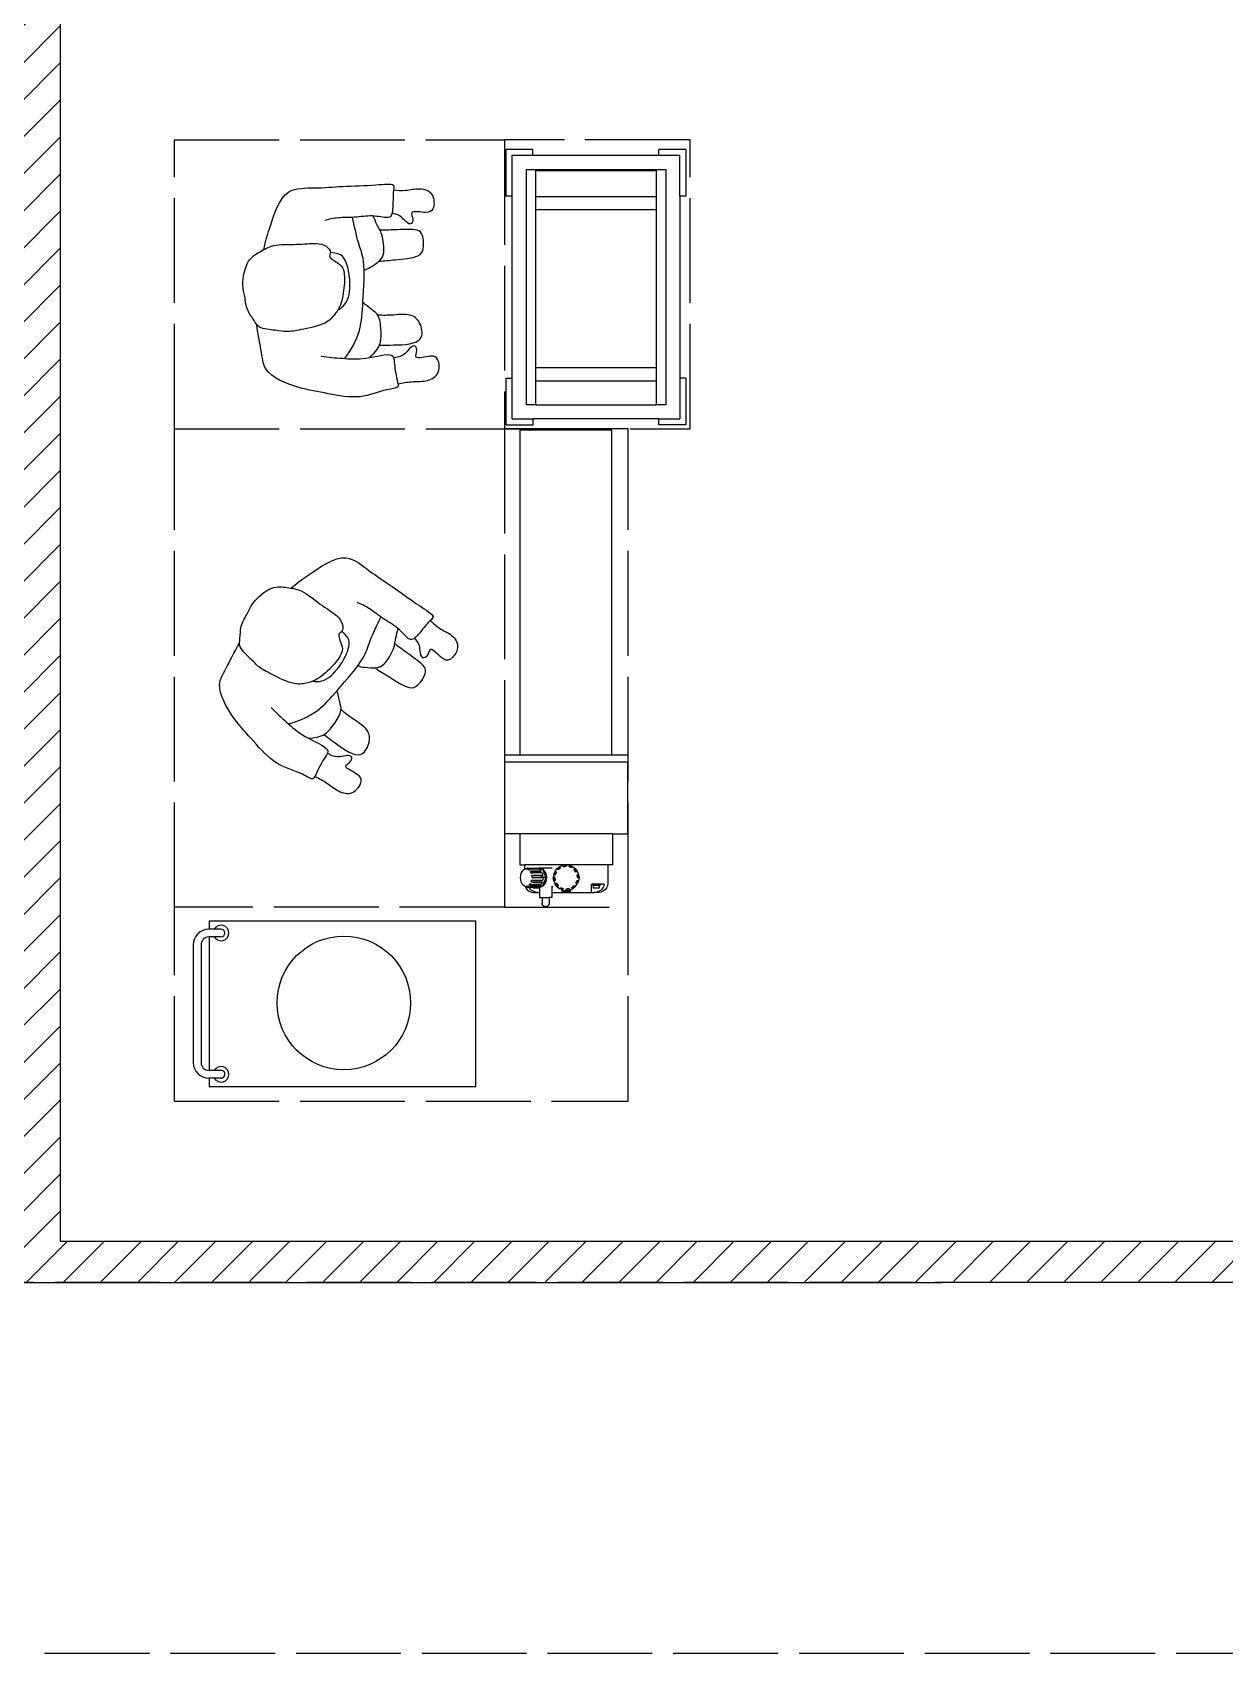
# Model space of a CAD drawing. Header units: millimetres. Extents: x -9564 to 78776, y -25260 to 24346.
# Drawn here: x 63986 to 66876, y -22708 to -18778 of the extents above; entities that cross this region are included whole.
import ezdxf

# ---------------------------------------------------------------- set-up
doc = ezdxf.new("R2010")
doc.units = ezdxf.units.MM
doc.header["$LTSCALE"] = 100
doc.linetypes.add('DASHED2', pattern=[0.762, 0.635, -0.127])
doc.linetypes.add('DASHEDX2', pattern=[3.048, 2.54, -0.508])
for name, color, linetype in [('Area circulacion', 50, 'DASHEDX2'), ('Area proceso', 90, 'DASHEDX2'), ('Maquinas', 200, 'Continuous'), ('MUROS', 7, 'Continuous'), ('Personal', 20, 'Continuous'), ('Transporte semielaborado', 30, 'Continuous')]:
    doc.layers.add(name, color=color, linetype=linetype)

# ---------------------------------------------------------------- blocks, each defined once
blk = doc.blocks.new('Bakery Trolley pl')
at = {"layer": 'Transporte semielaborado'}
for p, q in [((0.1804, 0.6253), (0.2371, 0.6253)), ((0.1804, 0.6253), (0.1804, 0.526)), ((0.2371, 0.6127), (0.2371, 0.6253)), ((0.5048, 0.6127), (0.5048, 0.6253)), ((0.5048, 0.6253), (0.5615, 0.6253)), ((0.5615, 0.526), (0.5615, 0.6253)), ((0.2371, 0.6127), (0.1929, 0.6127)), ((0.1929, 0.526), (0.1929, 0.6127)), ((0.5048, 0.6127), (0.2371, 0.6127)), ((0.5489, 0.6127), (0.5048, 0.6127)), ((0.5489, 0.526), (0.5489, 0.6127)), ((0.2229, 0.5827), (0.2229, 0.0827)), ((0.2429, 0.5827), (0.2229, 0.5827)), ((0.2429, 0.5827), (0.2429, 0.5798)), ((0.4989, 0.5827), (0.2429, 0.5827)), ((0.2429, 0.5798), (0.4989, 0.5798)), ((0.2429, 0.5798), (0.2429, 0.5245)), ((0.5189, 0.5827), (0.4989, 0.5827)), ((0.4989, 0.5798), (0.4989, 0.5827)), ((0.4989, 0.5245), (0.4989, 0.5798)), ((0.5189, 0.0827), (0.5189, 0.5827)), ((0.1804, 0.526), (0.1929, 0.526)), ((0.1929, 0.526), (0.1929, 0.1394)), ((0.2429, 0.5245), (0.4989, 0.5245)), ((0.2429, 0.5245), (0.2429, 0.4967)), ((0.4989, 0.4967), (0.4989, 0.5245)), ((0.5489, 0.526), (0.5615, 0.526)), ((0.5489, 0.1394), (0.5489, 0.526)), ((0.2429, 0.4967), (0.4989, 0.4967)), ((0.2429, 0.4967), (0.2429, 0.1615)), ((0.4989, 0.1615), (0.4989, 0.4967)), ((0.1804, 0.1394), (0.1929, 0.1394)), ((0.1804, 0.1394), (0.1804, 0.0402)), ((0.1929, 0.1394), (0.1929, 0.0527)), ((0.2429, 0.1615), (0.4989, 0.1615)), ((0.2429, 0.1615), (0.2429, 0.1325)), ((0.4989, 0.1325), (0.4989, 0.1615)), ((0.5615, 0.1394), (0.5489, 0.1394)), ((0.5489, 0.0527), (0.5489, 0.1394)), ((0.5615, 0.0402), (0.5615, 0.1394)), ((0.2429, 0.1325), (0.4989, 0.1325)), ((0.2429, 0.1325), (0.2429, 0.0827)), ((0.4989, 0.0827), (0.4989, 0.1325)), ((0.2229, 0.0827), (0.2429, 0.0827)), ((0.4989, 0.0827), (0.2429, 0.0827)), ((0.4989, 0.0827), (0.5189, 0.0827)), ((0.1804, 0.0402), (0.2371, 0.0402)), ((0.2371, 0.0527), (0.1929, 0.0527)), ((0.2371, 0.0402), (0.2371, 0.0527)), ((0.2371, 0.0527), (0.5048, 0.0527)), ((0.5048, 0.0527), (0.5048, 0.0402)), ((0.5489, 0.0527), (0.5048, 0.0527)), ((0.5615, 0.0402), (0.5048, 0.0402))]:
    blk.add_line(p, q, dxfattribs=at)
blk = doc.blocks.new('pa17-16')
for points, knots in [([(5.62, 2.5537), (5.6188, 2.5427), (5.6154, 2.5253), (5.6223, 2.4901), (5.6346, 2.4293), (5.661, 2.4064), (5.685, 2.3908), (5.7322, 2.3832), (5.7723, 2.3842), (5.7881, 2.3969), (5.8018, 2.4268), (5.8146, 2.4162), (5.8324, 2.4305), (5.8382, 2.4568), (5.8318, 2.5038), (5.8344, 2.5615), (5.8137, 2.5937), (5.7944, 2.6284), (5.7307, 2.6388), (5.7037, 2.6296), (5.6679, 2.626), (5.6442, 2.6055), (5.6228, 2.5961), (5.6214, 2.5667), (5.62, 2.5537)], [0, 0, 0, 0, 0.297584, 0.631064, 1.068635, 1.39533, 1.69617, 2.097861, 2.458938, 2.716293, 3.010442, 3.199165, 3.447293, 3.731671, 4.119196, 4.541864, 4.881702, 5.22714, 5.673063, 5.989311, 6.327668, 6.644571, 6.906626, 7.259736, 7.259736, 7.259736, 7.259736]), ([(5.5575, 2.4391), (5.5549, 2.4218), (5.5525, 2.3852), (5.5491, 2.3329), (5.5712, 2.2599), (5.5431, 2.2589), (5.5029, 2.2526), (5.4793, 2.2435), (5.4785, 2.2813), (5.4499, 2.3438), (5.4658, 2.4235), (5.4776, 2.5033), (5.5116, 2.5798), (5.5552, 2.585), (5.608, 2.5962), (5.6336, 2.6001)], [0, 0, 0, 0, 0.404899, 0.829805, 1.276298, 1.516647, 1.885942, 2.122553, 2.418487, 2.881882, 3.382407, 3.897515, 4.613825, 5.020942, 5.393355, 5.393355, 5.393355, 5.393355]), ([(5.8196, 2.5846), (5.837, 2.5819), (5.8817, 2.5675), (5.9755, 2.5418), (5.972, 2.4609), (5.9791, 2.3926), (5.9812, 2.315), (5.9891, 2.2612), (5.9692, 2.2664), (5.9401, 2.2663), (5.9063, 2.2668), (5.9005, 2.2811), (5.909, 2.3184), (5.9007, 2.3606), (5.9019, 2.4011), (5.8964, 2.4238), (5.8933, 2.4348)], [6.682038, 6.682038, 6.682038, 6.682038, 7.076266, 7.806153, 8.304227, 8.77662, 9.284333, 9.649979, 9.844608, 10.160206, 10.472731, 10.661147, 10.998544, 11.371438, 11.724832, 12.051545, 12.051545, 12.051545, 12.051545]), ([(5.6724, 2.3994), (5.675, 2.3947), (5.6837, 2.383), (5.7041, 2.3718), (5.7348, 2.3697), (5.774, 2.3728), (5.8085, 2.3874), (5.8116, 2.4015), (5.8144, 2.4199)], [0.121052, 0.121052, 0.121052, 0.121052, 0.297289, 0.584433, 0.895396, 1.26174, 1.600834, 1.760925, 1.760925, 1.760925, 1.760925]), ([(5.5522, 2.3809), (5.573, 2.3653), (5.6222, 2.3398), (5.6924, 2.3383), (5.7952, 2.3323), (5.8376, 2.352), (5.881, 2.3613), (5.9019, 2.366)], [0, 0, 0, 0, 0.49262, 0.970296, 1.525877, 1.91054, 2.357805, 2.357805, 2.357805, 2.357805]), ([(5.5552, 2.3206), (5.5597, 2.3147), (5.5706, 2.3043), (5.5892, 2.2916), (5.6248, 2.2913), (5.6613, 2.2967), (5.6731, 2.3154), (5.6858, 2.3299), (5.6912, 2.3378)], [0, 0, 0, 0, 0.262594, 0.520609, 0.853848, 1.185107, 1.43842, 1.738028, 1.738028, 1.738028, 1.738028]), ([(5.7713, 2.3359), (5.7736, 2.3305), (5.7786, 2.3203), (5.7954, 2.2951), (5.8154, 2.2848), (5.8612, 2.2906), (5.8838, 2.3057), (5.8988, 2.3117), (5.9058, 2.3148)], [0, 0, 0, 0, 0.233477, 0.532145, 0.79329, 1.163492, 1.458071, 1.725911, 1.725911, 1.725911, 1.725911]), ([(5.5867, 2.2952), (5.5866, 2.2877), (5.5872, 2.2667), (5.5883, 2.1873), (5.6353, 2.19), (5.6673, 2.2128), (5.6606, 2.2618), (5.6599, 2.2881), (5.6606, 2.3008)], [0.078483, 0.078483, 0.078483, 0.078483, 0.321516, 0.797556, 1.122606, 1.448668, 1.830958, 2.166281, 2.166281, 2.166281, 2.166281]), ([(5.7943, 2.2992), (5.7951, 2.2858), (5.7984, 2.2614), (5.8038, 2.2002), (5.8255, 2.1869), (5.8672, 2.191), (5.8755, 2.2117), (5.8718, 2.2605), (5.8715, 2.286), (5.871, 2.2978)], [0, 0, 0, 0, 0.353805, 0.775896, 1.041599, 1.377968, 1.615337, 2.001902, 2.313716, 2.313716, 2.313716, 2.313716]), ([(5.4915, 2.2484), (5.4936, 2.2374), (5.4981, 2.215), (5.4968, 2.1806), (5.512, 2.1445), (5.5569, 2.147), (5.5634, 2.1681), (5.5498, 2.2128), (5.5753, 2.1995), (5.5912, 2.209), (5.5741, 2.2257), (5.5617, 2.2339), (5.5559, 2.2515), (5.5556, 2.26)], [0, 0, 0, 0, 0.324329, 0.654038, 0.980089, 1.31306, 1.562526, 1.890179, 2.123217, 2.319335, 2.559559, 2.78492, 3.066636, 3.066636, 3.066636, 3.066636]), ([(5.9713, 2.2652), (5.9703, 2.2553), (5.9686, 2.234), (5.9786, 2.2017), (5.9668, 2.1644), (5.9218, 2.1628), (5.9134, 2.1832), (5.9229, 2.229), (5.8988, 2.2135), (5.882, 2.2215), (5.8976, 2.2397), (5.908, 2.248), (5.912, 2.2618), (5.9127, 2.2683)], [0.038839, 0.038839, 0.038839, 0.038839, 0.324329, 0.654038, 0.980089, 1.31306, 1.562526, 1.890179, 2.123217, 2.319335, 2.559559, 2.78492, 2.989829, 2.989829, 2.989829, 2.989829])]:
    blk.add_open_spline(points, degree=3, knots=knots)

msp = doc.modelspace()

# ---------------------------------------------------------------- hatches: boundary and pattern name
at = {"layer": 'Maquinas', "linetype": 'DASHED2', "true_color": 0xffffff}
h = msp.add_hatch(dxfattribs=at)
h.set_pattern_fill('ANSI31', scale=20)
h.set_pattern_definition([(45, (24911.81, 198.96), (-44.90128, 44.90128), [])])
h.paths.add_polyline_path([(64053.09, -17333.574), (64045.986, -17333.574), (64045.986, -16753.574), (64053.09, -10934.072), (67603.09, -10934.072), (67603.09, -10884.072), (67603.09, -10834.072), (63953.09, -10834.072), (63953.09, -20427.871), (63948.538, -21807.991), (68865.508, -21807.991), (68865.508, -21707.991), (64053.09, -21707.991)])

# ---------------------------------------------------------------- linework, layer by layer
for p, q in [((64053.09, -10934.072), (64053.09, -21707.991)), ((65429.839, -19738.457), (65129.839, -19738.457))]:
    msp.add_line(p, q)
at = {"layer": 'Area circulacion', "color": 2}
for p, q in [((68865.508, -21807.991), (59031.568, -21807.991)), ((69755.508, -22707.991), (59031.568, -22707.991))]:
    msp.add_line(p, q, dxfattribs=at)
at = {"layer": 'Area proceso', "color": 3}
for p, q in [((64329.839, -19738.457), (64329.839, -19038.457)), ((64329.839, -19038.457), (65129.839, -19038.457)), ((65129.839, -19038.457), (65129.839, -19738.457)), ((65579.839, -19038.457), (65129.839, -19038.457)), ((65579.839, -19738.457), (65579.839, -19038.457)), ((64329.839, -20898.457), (64329.839, -19738.457)), ((64329.839, -19738.457), (65129.839, -19738.457)), ((65129.839, -19738.457), (65579.839, -19738.457)), ((65129.839, -20898.457), (64329.839, -20898.457)), ((64329.839, -21368.457), (64329.839, -20898.457)), ((65429.839, -21368.457), (65429.839, -20898.457))]:
    msp.add_line(p, q, dxfattribs=at)
at = {"layer": 'Area proceso'}
for p, q in [((65129.839, -19738.457), (65129.839, -20898.457)), ((65429.839, -20898.457), (65429.839, -19738.457)), ((65129.839, -20898.457), (65429.839, -20898.457)), ((64329.839, -21368.457), (65429.839, -21368.457))]:
    msp.add_line(p, q, dxfattribs=at)
at = {"layer": 'Maquinas'}
for p, q in [((65389.858, -19741.714), (65167.291, -19741.714)), ((65167.291, -19741.714), (65167.291, -20529.083)), ((65389.858, -20529.083), (65389.858, -19741.714)), ((65129.907, -20529.083), (65129.907, -20546.529)), ((65129.907, -20529.083), (65428.979, -20529.083)), ((65129.907, -20546.529), (65129.907, -20720.987)), ((65428.979, -20546.529), (65129.907, -20546.529)), ((65428.979, -20529.083), (65428.979, -20546.529)), ((65428.979, -20720.987), (65428.979, -20546.529)), ((65167.291, -20720.987), (65129.907, -20720.987)), ((65167.291, -20720.987), (65167.291, -20795.755)), ((65391.595, -20720.987), (65167.291, -20720.987)), ((65391.595, -20720.987), (65391.595, -20795.755)), ((65391.595, -20720.987), (65428.979, -20720.987)), ((65167.291, -20795.755), (65178.506, -20795.755)), ((65168.377, -20821.576), (65167.88, -20826.909)), ((65167.88, -20826.909), (65168.377, -20832.241)), ((65169.832, -20816.607), (65168.377, -20821.576)), ((65172.145, -20812.387), (65169.832, -20816.607)), ((65173.644, -20810.76), (65172.145, -20812.387)), ((65172.145, -20812.387), (65172.767, -20811.28)), ((65172.767, -20811.28), (65173.644, -20810.76)), ((65175.153, -20809.123), (65173.644, -20810.76)), ((65176.004, -20807.768), (65175.153, -20809.123)), ((65177.265, -20806.952), (65176.004, -20807.768)), ((65178.506, -20806.225), (65177.265, -20806.952)), ((65178.506, -20795.755), (65178.506, -20806.225)), ((65279.443, -20795.755), (65178.506, -20795.755)), ((65179.773, -20805.56), (65178.506, -20806.225)), ((65182.414, -20806.372), (65178.655, -20807.072)), ((65178.655, -20807.072), (65178.679, -20807.007)), ((65178.679, -20807.007), (65179.773, -20805.56)), ((65179.773, -20805.56), (65181.195, -20804.65)), ((65181.195, -20804.65), (65182.847, -20804.34)), ((65182.45, -20806.305), (65182.414, -20806.372)), ((65183.818, -20804.807), (65182.45, -20806.305)), ((65182.847, -20804.34), (65184.608, -20804.34)), ((65184.608, -20804.34), (65183.818, -20804.807)), ((65185.412, -20803.865), (65184.608, -20804.34)), ((65187.123, -20803.544), (65185.412, -20803.865)), ((65186.172, -20807.072), (65186.22, -20807.007)), ((65189.674, -20809.123), (65186.172, -20807.072)), ((65186.172, -20807.072), (65193.278, -20807.072)), ((65186.22, -20807.007), (65187.863, -20805.56)), ((65187.123, -20803.544), (65206.948, -20803.544)), ((65187.863, -20805.56), (65189.629, -20804.65)), ((65189.629, -20804.65), (65191.399, -20804.34)), ((65189.734, -20809.065), (65189.674, -20809.123)), ((65191.633, -20807.768), (65189.734, -20809.065)), ((65191.399, -20804.34), (65211.225, -20804.34)), ((65193.278, -20807.072), (65191.633, -20807.768)), ((65192.682, -20812.387), (65192.752, -20812.34)), ((65194.99, -20816.64), (65192.682, -20812.387)), ((65192.752, -20812.34), (65194.869, -20811.28)), ((65192.752, -20812.34), (65217.217, -20812.387)), ((65193.559, -20806.952), (65193.278, -20807.072)), ((65195.383, -20806.674), (65193.559, -20806.952)), ((65194.869, -20811.28), (65196.934, -20810.614)), ((65195.067, -20816.607), (65194.99, -20816.64)), ((65197.353, -20815.858), (65195.067, -20816.607)), ((65210.782, -20806.674), (65195.383, -20806.674)), ((65196.441, -20821.593), (65196.522, -20821.576)), ((65196.935, -20826.909), (65196.441, -20821.593)), ((65196.522, -20821.576), (65198.914, -20821.188)), ((65196.522, -20821.576), (65220.976, -20821.593)), ((65196.934, -20810.614), (65198.805, -20810.387)), ((65196.935, -20826.909), (65221.47, -20826.909)), ((65199.524, -20815.387), (65197.353, -20815.858)), ((65198.805, -20810.387), (65218.631, -20810.387)), ((65198.914, -20821.188), (65201.151, -20820.945)), ((65201.431, -20815.226), (65199.524, -20815.387)), ((65201.151, -20820.945), (65203.081, -20820.861)), ((65218.758, -20815.226), (65201.431, -20815.226)), ((65203.081, -20820.861), (65222.907, -20820.861)), ((65206.948, -20803.544), (65210.253, -20804.159)), ((65210.253, -20804.159), (65213.557, -20803.544)), ((65210.253, -20804.159), (65211.225, -20804.34)), ((65211.225, -20804.34), (65210.782, -20806.674)), ((65215.209, -20806.674), (65210.782, -20806.674)), ((65213.557, -20803.544), (65217.833, -20804.34)), ((65214.879, -20803.544), (65213.557, -20803.544)), ((65214.879, -20803.544), (65219.155, -20804.34)), ((65245.716, -20803.544), (65214.879, -20803.544)), ((65221.818, -20806.674), (65215.209, -20806.674)), ((65215.209, -20806.674), (65218.631, -20810.387)), ((65217.217, -20812.387), (65217.423, -20812.096)), ((65218.528, -20814.803), (65217.217, -20812.387)), ((65218.631, -20810.387), (65217.423, -20812.096)), ((65217.423, -20812.096), (65218.528, -20814.803)), ((65217.833, -20804.34), (65221.818, -20806.674)), ((65218.528, -20814.803), (65218.758, -20815.226)), ((65221.257, -20815.226), (65218.758, -20815.226)), ((65219.155, -20804.34), (65223.14, -20806.674)), ((65220.976, -20821.593), (65221.257, -20821.487)), ((65221.47, -20826.909), (65220.976, -20821.593)), ((65221.257, -20815.226), (65222.907, -20820.861)), ((65222.907, -20820.861), (65221.257, -20821.487)), ((65221.257, -20821.487), (65223.47, -20826.909)), ((65223.47, -20826.909), (65221.47, -20826.909)), ((65221.818, -20806.674), (65230.079, -20826.909)), ((65221.818, -20806.674), (65225.24, -20810.387)), ((65230.079, -20826.909), (65221.818, -20847.143)), ((65223.47, -20826.909), (65222.907, -20832.956)), ((65223.14, -20806.674), (65226.561, -20810.387)), ((65230.079, -20826.909), (65223.47, -20826.909)), ((65225.24, -20810.387), (65227.865, -20815.226)), ((65226.561, -20810.387), (65229.187, -20815.226)), ((65227.865, -20815.226), (65229.516, -20820.861)), ((65229.187, -20815.226), (65230.837, -20820.861)), ((65229.516, -20820.861), (65230.079, -20826.909)), ((65230.079, -20826.909), (65229.516, -20832.956)), ((65230.837, -20820.861), (65231.4, -20826.909)), ((65231.4, -20826.909), (65230.837, -20832.956)), ((65249.351, -20818.846), (65248.29, -20826.909)), ((65252.463, -20834.138), (65248.29, -20826.909)), ((65249.351, -20834.972), (65248.29, -20826.909)), ((65252.06, -20826.909), (65248.29, -20826.909)), ((65249.351, -20818.846), (65252.463, -20811.332)), ((65249.351, -20818.846), (65252.463, -20819.68)), ((65252.06, -20826.909), (65252.993, -20833.996)), ((65252.463, -20811.332), (65257.414, -20804.88)), ((65252.463, -20811.332), (65255.729, -20813.217)), ((65252.463, -20819.68), (65254.547, -20816.071)), ((65252.993, -20819.822), (65252.463, -20819.68)), ((65254.547, -20816.071), (65252.993, -20819.822)), ((65255.729, -20813.217), (65254.547, -20816.071)), ((65257.414, -20804.88), (65263.866, -20799.929)), ((65257.414, -20804.88), (65259.693, -20807.158)), ((65259.693, -20807.158), (65263.866, -20799.929)), ((65260.08, -20807.546), (65259.693, -20807.158)), ((65265.752, -20803.195), (65260.08, -20807.546)), ((65263.866, -20799.929), (65271.38, -20796.817)), ((65265.752, -20803.195), (65263.866, -20799.929)), ((65271.38, -20796.817), (65279.443, -20795.755)), ((65271.38, -20796.817), (65272.214, -20799.929)), ((65272.214, -20799.929), (65276.381, -20799.929)), ((65272.356, -20800.459), (65272.214, -20799.929)), ((65276.381, -20799.929), (65272.356, -20800.459)), ((65279.443, -20799.526), (65276.381, -20799.929)), ((65279.443, -20795.755), (65287.506, -20796.817)), ((65279.443, -20799.526), (65279.443, -20795.755)), ((65380.38, -20795.755), (65279.443, -20795.755)), ((65286.53, -20800.459), (65286.672, -20799.929)), ((65293.134, -20803.195), (65286.53, -20800.459)), ((65287.506, -20796.817), (65286.672, -20799.929)), ((65286.672, -20799.929), (65295.02, -20799.929)), ((65287.506, -20796.817), (65295.02, -20799.929)), ((65293.134, -20803.195), (65295.02, -20799.929)), ((65295.02, -20799.929), (65301.472, -20804.88)), ((65298.805, -20807.546), (65299.193, -20807.158)), ((65301.277, -20810.767), (65298.805, -20807.546)), ((65299.193, -20807.158), (65301.472, -20804.88)), ((65299.193, -20807.158), (65301.277, -20810.767)), ((65303.157, -20813.217), (65301.277, -20810.767)), ((65301.472, -20804.88), (65306.423, -20811.332)), ((65306.423, -20811.332), (65303.157, -20813.217)), ((65305.893, -20819.822), (65306.423, -20819.68)), ((65306.826, -20826.909), (65305.893, -20819.822)), ((65306.423, -20811.332), (65309.535, -20818.846)), ((65306.423, -20819.68), (65309.535, -20818.846)), ((65306.423, -20819.68), (65310.596, -20826.909)), ((65306.826, -20826.909), (65310.596, -20826.909)), ((65309.535, -20818.846), (65310.596, -20826.909)), ((65310.596, -20826.909), (65309.535, -20834.972)), ((65380.38, -20795.755), (65380.38, -20840.616)), ((65391.595, -20795.755), (65380.38, -20795.755)), ((65168.377, -20832.241), (65169.832, -20837.211)), ((65170.065, -20837.597), (65169.832, -20837.211)), ((65170.065, -20837.597), (65172.145, -20841.431)), ((65172.145, -20841.431), (65172.767, -20842.537)), ((65172.767, -20842.537), (65176.004, -20846.05)), ((65175.153, -20844.694), (65178.655, -20846.746)), ((65176.004, -20846.05), (65175.153, -20844.694)), ((65177.265, -20846.865), (65176.004, -20846.05)), ((65178.862, -20847.143), (65177.265, -20846.865)), ((65178.655, -20846.746), (65178.679, -20846.811)), ((65178.679, -20846.811), (65178.862, -20847.143)), ((65178.862, -20847.143), (65178.93, -20847.143)), ((65178.862, -20847.143), (65179.773, -20848.258)), ((65179.773, -20848.258), (65180.143, -20848.494)), ((65180.143, -20848.494), (65181.537, -20851.831)), ((65180.143, -20848.494), (65181.195, -20849.167)), ((65181.195, -20849.167), (65182.847, -20849.478)), ((65181.537, -20851.831), (65185.133, -20856.477)), ((65182.414, -20847.446), (65186.172, -20846.746)), ((65182.45, -20847.513), (65182.414, -20847.446)), ((65182.414, -20847.446), (65186.941, -20847.446)), ((65183.818, -20849.011), (65182.45, -20847.513)), ((65182.847, -20849.478), (65185.412, -20849.953)), ((65185.412, -20849.953), (65183.818, -20849.011)), ((65185.133, -20856.477), (65189.818, -20860.042)), ((65187.123, -20850.274), (65185.412, -20849.953)), ((65186.172, -20846.746), (65186.22, -20846.811)), ((65186.22, -20846.811), (65186.941, -20847.446)), ((65186.941, -20847.446), (65187.863, -20848.258)), ((65187.123, -20850.274), (65189.542, -20850.274)), ((65187.863, -20848.258), (65189.629, -20849.167)), ((65190.24, -20851.831), (65189.542, -20850.274)), ((65189.542, -20850.274), (65199.077, -20850.274)), ((65189.629, -20849.167), (65191.399, -20849.478)), ((65189.674, -20844.694), (65192.682, -20841.431)), ((65189.734, -20844.752), (65189.674, -20844.694)), ((65189.674, -20844.694), (65214.209, -20844.694)), ((65191.633, -20846.05), (65189.734, -20844.752)), ((65189.818, -20860.042), (65195.275, -20862.282)), ((65194.098, -20856.477), (65190.24, -20851.831)), ((65191.399, -20849.478), (65206.948, -20849.478)), ((65193.559, -20846.865), (65191.633, -20846.05)), ((65192.682, -20841.431), (65192.752, -20841.478)), ((65194.869, -20842.537), (65192.752, -20841.478)), ((65195.383, -20847.143), (65193.559, -20846.865)), ((65199.127, -20860.042), (65194.098, -20856.477)), ((65194.869, -20842.537), (65196.934, -20843.203)), ((65194.99, -20837.177), (65196.441, -20832.224)), ((65195.067, -20837.211), (65194.99, -20837.177)), ((65195.067, -20837.211), (65219.525, -20837.177)), ((65197.353, -20837.96), (65195.067, -20837.211)), ((65195.275, -20862.282), (65201.13, -20863.047)), ((65215.209, -20847.143), (65195.383, -20847.143)), ((65196.441, -20832.224), (65196.522, -20832.241)), ((65196.522, -20832.241), (65198.914, -20832.629)), ((65196.934, -20843.203), (65198.805, -20843.43)), ((65199.524, -20838.431), (65197.353, -20837.96)), ((65198.805, -20843.43), (65215.374, -20843.43)), ((65198.914, -20832.629), (65201.151, -20832.873)), ((65199.077, -20850.274), (65199.077, -20852.455)), ((65199.077, -20850.274), (65206.948, -20850.274)), ((65214.031, -20852.455), (65199.077, -20852.455)), ((65204.982, -20862.282), (65199.127, -20860.042)), ((65201.431, -20838.591), (65199.524, -20838.431)), ((65201.13, -20863.047), (65211.266, -20863.047)), ((65201.151, -20832.873), (65203.081, -20832.956)), ((65201.431, -20838.591), (65221.257, -20838.591)), ((65203.081, -20832.956), (65220.761, -20832.956)), ((65211.266, -20863.047), (65204.982, -20862.282)), ((65206.948, -20849.478), (65206.948, -20850.274)), ((65206.948, -20849.478), (65209.281, -20849.478)), ((65213.557, -20850.274), (65209.281, -20849.478)), ((65209.281, -20849.478), (65211.225, -20849.478)), ((65215.209, -20847.143), (65211.225, -20849.478)), ((65211.266, -20863.047), (65214.705, -20863.047)), ((65214.031, -20850.274), (65213.557, -20850.274)), ((65217.833, -20849.478), (65214.031, -20850.274)), ((65214.031, -20850.274), (65214.031, -20852.455)), ((65214.705, -20850.274), (65214.031, -20850.274)), ((65215.374, -20843.43), (65214.209, -20844.694)), ((65215.209, -20847.143), (65214.209, -20844.694)), ((65214.705, -20850.274), (65214.705, -20863.047)), ((65214.879, -20850.274), (65214.705, -20850.274)), ((65214.705, -20863.047), (65214.705, -20875.196)), ((65219.155, -20849.478), (65214.879, -20850.274)), ((65219.085, -20850.274), (65214.879, -20850.274)), ((65216.725, -20843.43), (65215.209, -20847.143)), ((65221.818, -20847.143), (65215.209, -20847.143)), ((65215.374, -20843.43), (65216.725, -20843.43)), ((65216.725, -20843.43), (65218.631, -20843.43)), ((65221.818, -20847.143), (65217.833, -20849.478)), ((65221.257, -20838.591), (65218.631, -20843.43)), ((65223.14, -20847.143), (65219.155, -20849.478)), ((65220.152, -20835.037), (65219.525, -20837.177)), ((65219.525, -20837.177), (65221.257, -20838.591)), ((65220.152, -20835.037), (65220.761, -20832.956)), ((65221.001, -20832.956), (65220.152, -20835.037)), ((65220.761, -20832.956), (65221.001, -20832.956)), ((65221.001, -20832.956), (65222.907, -20832.956)), ((65225.24, -20843.43), (65221.818, -20847.143)), ((65226.561, -20843.43), (65223.14, -20847.143)), ((65227.865, -20838.591), (65225.24, -20843.43)), ((65229.187, -20838.591), (65226.561, -20843.43)), ((65229.516, -20832.956), (65227.865, -20838.591)), ((65230.837, -20832.956), (65229.187, -20838.591)), ((65244.612, -20847.603), (65244.612, -20850.274)), ((65247.523, -20850.274), (65244.612, -20850.274)), ((65244.612, -20850.274), (65244.612, -20863.047)), ((65244.612, -20863.047), (65244.612, -20875.196)), ((65244.612, -20863.047), (65340.364, -20863.047)), ((65252.463, -20834.138), (65249.351, -20834.972)), ((65249.351, -20834.972), (65252.463, -20842.485)), ((65252.993, -20833.996), (65252.463, -20834.138)), ((65255.729, -20840.6), (65252.463, -20842.485)), ((65256.785, -20848.118), (65252.463, -20842.485)), ((65255.729, -20840.6), (65257.609, -20843.05)), ((65257.414, -20848.938), (65256.785, -20848.118)), ((65257.414, -20848.938), (65259.693, -20846.659)), ((65257.414, -20848.938), (65263.866, -20853.888)), ((65259.693, -20846.659), (65257.609, -20843.05)), ((65257.609, -20843.05), (65260.08, -20846.271)), ((65260.08, -20846.271), (65259.693, -20846.659)), ((65263.866, -20853.888), (65265.752, -20850.623)), ((65272.214, -20853.888), (65263.866, -20853.888)), ((65268.973, -20856.004), (65263.866, -20853.888)), ((65265.752, -20850.623), (65272.356, -20853.358)), ((65268.973, -20856.004), (65268.973, -20859.667)), ((65271.38, -20857.001), (65268.973, -20856.004)), ((65268.973, -20859.667), (65279.443, -20859.667)), ((65271.38, -20857.001), (65272.214, -20853.888)), ((65271.38, -20857.001), (65279.443, -20858.062)), ((65272.356, -20853.358), (65272.214, -20853.888)), ((65279.443, -20854.291), (65282.505, -20853.888)), ((65279.443, -20858.062), (65279.443, -20854.291)), ((65287.506, -20857.001), (65279.443, -20858.062)), ((65279.443, -20858.062), (65279.443, -20859.667)), ((65279.443, -20859.667), (65289.913, -20859.667)), ((65282.505, -20853.888), (65286.53, -20853.358)), ((65286.672, -20853.888), (65282.505, -20853.888)), ((65286.53, -20853.358), (65286.672, -20853.888)), ((65287.506, -20857.001), (65286.672, -20853.888)), ((65287.506, -20857.001), (65289.913, -20856.004)), ((65289.913, -20856.004), (65295.02, -20853.888)), ((65289.913, -20856.004), (65289.913, -20859.667)), ((65293.134, -20850.623), (65298.805, -20846.271)), ((65295.02, -20853.888), (65293.134, -20850.623)), ((65299.193, -20846.659), (65295.02, -20853.888)), ((65301.472, -20848.938), (65295.02, -20853.888)), ((65298.805, -20846.271), (65299.193, -20846.659)), ((65301.472, -20848.938), (65299.193, -20846.659)), ((65301.472, -20848.938), (65306.423, -20842.485)), ((65303.157, -20840.6), (65304.339, -20837.747)), ((65303.157, -20840.6), (65306.423, -20842.485)), ((65304.339, -20837.747), (65305.893, -20833.996)), ((65306.423, -20834.138), (65304.339, -20837.747)), ((65305.893, -20833.996), (65306.423, -20834.138)), ((65309.535, -20834.972), (65306.423, -20834.138)), ((65309.535, -20834.972), (65306.423, -20842.485)), ((65340.364, -20842.485), (65342.133, -20842.485)), ((65340.364, -20842.485), (65340.364, -20863.047)), ((65340.364, -20863.047), (65347.62, -20863.047)), ((65342.133, -20842.485), (65342.133, -20844.978)), ((65362.071, -20842.485), (65342.133, -20842.485)), ((65344.626, -20844.978), (65342.133, -20844.978)), ((65344.626, -20844.978), (65344.626, -20852.455)), ((65344.626, -20844.978), (65359.579, -20844.978)), ((65359.579, -20852.455), (65344.626, -20852.455)), ((65353.904, -20862.282), (65347.62, -20863.047)), ((65357.756, -20863.047), (65347.62, -20863.047)), ((65359.759, -20860.042), (65353.904, -20862.282)), ((65363.611, -20862.282), (65357.756, -20863.047)), ((65359.579, -20844.978), (65359.579, -20852.455)), ((65362.071, -20844.978), (65359.579, -20844.978)), ((65364.788, -20856.477), (65359.759, -20860.042)), ((65362.071, -20842.485), (65362.071, -20844.978)), ((65371.632, -20842.485), (65362.071, -20842.485)), ((65369.068, -20860.042), (65363.611, -20862.282)), ((65368.646, -20851.831), (65364.788, -20856.477)), ((65371.071, -20846.422), (65368.646, -20851.831)), ((65373.753, -20856.477), (65369.068, -20860.042)), ((65371.632, -20842.485), (65371.071, -20846.422)), ((65377.349, -20851.831), (65373.753, -20856.477)), ((65379.609, -20846.422), (65377.349, -20851.831)), ((65380.38, -20840.616), (65379.609, -20846.422)), ((65214.705, -20875.196), (65220.989, -20875.196)), ((65220.989, -20875.196), (65220.989, -20888.958)), ((65220.989, -20875.196), (65238.327, -20875.196)), ((65238.327, -20875.196), (65238.327, -20888.958)), ((65244.612, -20875.196), (65238.327, -20875.196))]:
    msp.add_line(p, q, dxfattribs=at)
msp.add_lwpolyline([(65238.327, -20888.958), (65238.21, -20889.745), (65238.082, -20890.431), (65237.944, -20891.028), (65237.797, -20891.546), (65237.643, -20891.998), (65237.483, -20892.395), (65237.319, -20892.748), (65237.153, -20893.069), (65236.985, -20893.367), (65236.815, -20893.646), (65236.643, -20893.907), (65236.467, -20894.153), (65236.287, -20894.386), (65236.103, -20894.606), (65235.914, -20894.816), (65235.719, -20895.018), (65235.517, -20895.213), (65235.309, -20895.401), (65235.095, -20895.583), (65234.876, -20895.757), (65234.65, -20895.924), (65234.42, -20896.084), (65234.184, -20896.236), (65233.944, -20896.38), (65233.699, -20896.516), (65233.449, -20896.644), (65233.195, -20896.764), (65232.938, -20896.876), (65232.677, -20896.979), (65232.413, -20897.073), (65232.146, -20897.159), (65231.877, -20897.236), (65231.605, -20897.304), (65231.33, -20897.364), (65231.054, -20897.414), (65230.777, -20897.455), (65230.498, -20897.487), (65230.219, -20897.51), (65229.939, -20897.524), (65229.658, -20897.528), (65229.378, -20897.524), (65229.098, -20897.51), (65228.818, -20897.487), (65228.54, -20897.455), (65228.262, -20897.414), (65227.986, -20897.364), (65227.712, -20897.304), (65227.44, -20897.236), (65227.17, -20897.159), (65226.903, -20897.073), (65226.639, -20896.979), (65226.378, -20896.876), (65226.121, -20896.764), (65225.868, -20896.644), (65225.618, -20896.516), (65225.373, -20896.38), (65225.132, -20896.236), (65224.897, -20896.084), (65224.666, -20895.924), (65224.441, -20895.757), (65224.221, -20895.583), (65224.007, -20895.401), (65223.799, -20895.213), (65223.598, -20895.018), (65223.403, -20894.816), (65223.213, -20894.606), (65223.029, -20894.386), (65222.85, -20894.153), (65222.674, -20893.907), (65222.502, -20893.646), (65222.332, -20893.367), (65222.164, -20893.069), (65221.997, -20892.748), (65221.833, -20892.395), (65221.674, -20891.998), (65221.52, -20891.546), (65221.373, -20891.028), (65221.235, -20890.431), (65221.106, -20889.745), (65220.989, -20888.958)], dxfattribs=at)
at = {"layer": 'MUROS'}
for p, q in [((64053.09, -21707.991), (68865.508, -21707.991)), ((63953.09, -21807.991), (66188.966, -21807.991)), ((68865.508, -21807.991), (66188.966, -21807.991))]:
    msp.add_line(p, q, dxfattribs=at)
at = {"layer": 'Transporte semielaborado'}
for p, q in [((64414.385, -20931.836), (64414.385, -20941.273)), ((64414.385, -20931.836), (64423.822, -20931.836)), ((64414.385, -20931.836), (64414.385, -20951.793)), ((64414.385, -20931.836), (64442.697, -20931.836)), ((64414.385, -20931.836), (65060.852, -20931.836)), ((64414.385, -20931.836), (64414.385, -20951.793)), ((65060.852, -21332.929), (65060.852, -20931.836)), ((64442.697, -20951.793), (64413.205, -20951.793)), ((64442.697, -20970.668), (64413.205, -20970.668)), ((64414.385, -20970.668), (64414.385, -21294.097)), ((64375.455, -20989.543), (64375.455, -21275.222)), ((64394.33, -20989.543), (64394.33, -21275.222)), ((64442.697, -21294.097), (64413.205, -21294.097)), ((64442.697, -21312.972), (64413.205, -21312.972)), ((64414.385, -21312.972), (64414.385, -21332.929)), ((64414.385, -21332.929), (65060.852, -21332.929))]:
    msp.add_line(p, q, dxfattribs=at)
msp.add_circle((64740.507, -21130.504), 161.968, dxfattribs=at)
for centre, radius, start, end in [((64442.697, -20961.23), 18.875, 210, 150), ((64413.205, -20989.543), 37.75, 90, 180), ((64413.205, -20989.543), 18.875, 90, 180), ((64442.697, -20961.23), 9.437, 270, 90), ((64413.205, -21275.222), 37.75, 180, 270), ((64413.205, -21275.222), 18.875, 180, 270), ((64442.697, -21303.535), 18.875, 210, 150), ((64442.697, -21303.535), 9.437, 270, 90.000109), ((64442.697, -21303.535), 9.437, 270, 0)]:
    msp.add_arc(centre, radius, start, end, dxfattribs=at)

# ---------------------------------------------------------------- block references
at = {"layer": 'Personal', "xscale": 979.1504951166461, "yscale": 979.1504951166461, "zscale": 979.1504951166461}
for p, rotation in [((67007.256, -25032.963), 89.29721330334209), ((63049.583, -26160.802), 51.53288306815539)]:
    msp.add_blockref('pa17-16', p, dxfattribs=dict(at, rotation=rotation))
at = {"layer": 'Transporte semielaborado', "xscale": -1141.039974711085, "yscale": 1141.039974711085, "zscale": 1141.039974711085}
msp.add_blockref('Bakery Trolley pl', (65775.04, -19774.792), dxfattribs=at)

doc.saveas('drawing.dxf')
